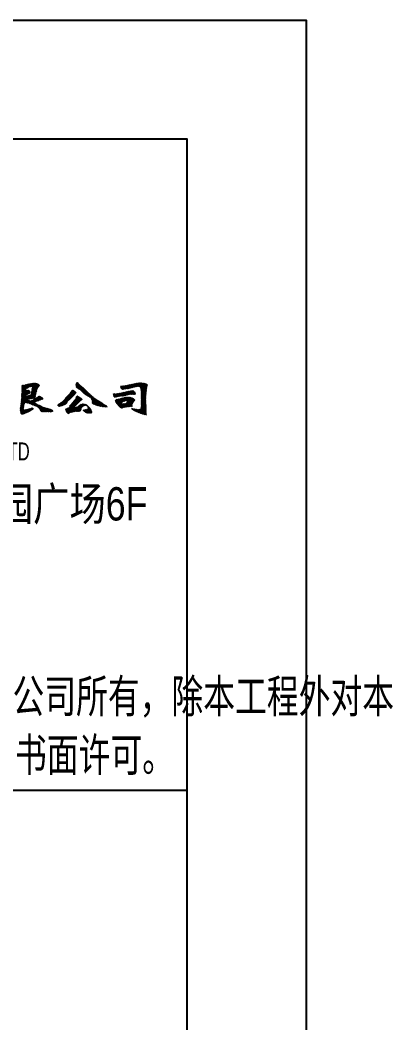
# Model space of a CAD drawing. Extents: x 628064 to 789462, y -248497 to 145317.
# Drawn here: x 739600 to 742735, y -121326 to -112901 of the extents above; entities that cross this region are included whole.
import ezdxf
from ezdxf.enums import TextEntityAlignment as Align

# ---------------------------------------------------------------- set-up
doc = ezdxf.new("R2010")
doc.units = 0
doc.header["$LTSCALE"] = 100
for name, color, linetype in [('DQ', 7, 'Continuous'), ('PUB_TITLE', 4, 'Continuous'), ('tk', 7, 'Continuous'), ('tk图框', 7, 'Continuous')]:
    doc.layers.add(name, color=color, linetype=linetype)
doc.styles.add('hztxt', font='hztxt')
doc.styles.add('hztxt2', font='hztxt2')

# ---------------------------------------------------------------- blocks, each defined once
blk = doc.blocks.new('A$C00BC0004')
at = {"layer": 'DQ', "color": 2}
for p, q in [((-1396.7, -2238.2), (-1263.3, -2104.9)), ((-1396, -2233.1), (-1260.9, -2098)), ((-1389, -2073.4), (-1382.9, -2067.3)), ((-1389, -2136.3), (-1355.1, -2102.3)), ((-1388.9, -2131.6), (-1355.1, -2097.9)), ((-1388.8, -2077.7), (-1378.9, -2067.8)), ((-1388.7, -2127), (-1316.8, -2055.1)), ((-1388.7, -2082), (-1374.9, -2068.3)), ((-1388.6, -2122.4), (-1322.3, -2056.1)), ((-1388.5, -2117.8), (-1327.8, -2057.1)), ((-1388.5, -2086.3), (-1369.9, -2067.8)), ((-1388.4, -2113.2), (-1333.4, -2058.2)), ((-1388.3, -2108.6), (-1339.2, -2059.5)), ((-1388.3, -2090.6), (-1364, -2066.4)), ((-1388.2, -2104), (-1345.1, -2060.9)), ((-1388.2, -2099.5), (-1351.3, -2062.6)), ((-1388.1, -2095), (-1357.7, -2064.6)), ((-1348.5, -2091.3), (-1311.3, -2054.1)), ((-1339.6, -2086.8), (-1305.8, -2053.1)), ((-1330.7, -2082.5), (-1300.3, -2052)), ((-1323, -2079.3), (-1294.6, -2050.8)), ((-1316.7, -2077.5), (-1289.5, -2050.2)), ((-1311.5, -2076.7), (-1284.7, -2049.9)), ((-1310.3, -2142.9), (-1258.1, -2090.7)), ((-1309, -2137), (-1254.3, -2082.4)), ((-1307.8, -2131.4), (-1243, -2066.6)), ((-1307.3, -2077), (-1280.2, -2049.9)), ((-1306.7, -2125.8), (-1242, -2061.1)), ((-1305.7, -2120.4), (-1244.4, -2059)), ((-1304.8, -2114.9), (-1247.5, -2057.7)), ((-1304.5, -2078.6), (-1275.9, -2050.1)), ((-1304, -2109.6), (-1250.8, -2056.4)), ((-1303.2, -2104.3), (-1254.2, -2055.3)), ((-1302.6, -2081.3), (-1272, -2050.6)), ((-1302.5, -2099.2), (-1257.6, -2054.3)), ((-1302, -2094.2), (-1261.1, -2053.2)), ((-1301.8, -2084.9), (-1268.2, -2051.4)), ((-1301.7, -2089.4), (-1264.6, -2052.2)), ((-932.8, -2070.6), (-912.6, -2050.5)), ((-932.7, -2066.1), (-914.4, -2047.8)), ((-932.5, -2074.9), (-910.8, -2053.1)), ((-932.3, -2061.2), (-916.5, -2045.4)), ((-932, -2078.8), (-908.6, -2055.5)), ((-931.1, -2055.5), (-919.5, -2043.9)), ((-931, -2082.4), (-906.4, -2057.7)), ((-929.5, -2085.4), (-904, -2059.9)), ((-927.5, -2087.9), (-901.7, -2062)), ((-927.3, -2047.2), (-925, -2045)), ((-925.3, -2090.1), (-899.3, -2064.1)), ((-922.9, -2092.2), (-896.9, -2066.2)), ((-920.2, -2094.1), (-894.5, -2068.3)), ((-917.5, -2095.8), (-892, -2070.3)), ((-914.6, -2097.4), (-889.5, -2072.3)), ((-911.7, -2099), (-886.9, -2074.2)), ((-908.6, -2100.4), (-884.3, -2076.1)), ((-905.6, -2101.8), (-881.7, -2078)), ((-902.8, -2103.6), (-879.1, -2079.9)), ((-900.2, -2105.5), (-876.6, -2081.9)), ((-897.8, -2107.5), (-874.2, -2083.9)), ((-895.4, -2109.6), (-871.8, -2086)), ((-893.2, -2111.9), (-869.4, -2088.1)), ((-890.9, -2114.1), (-867, -2090.2)), ((-888.7, -2116.4), (-864.6, -2092.3)), ((-886.4, -2118.6), (-862.3, -2094.4)), ((-884.2, -2120.8), (-859.9, -2096.6)), ((-881.9, -2123.1), (-857.6, -2098.8)), ((-879.6, -2125.3), (-855.3, -2100.9)), ((-877.3, -2127.5), (-852.9, -2103.1)), ((-875, -2129.7), (-850.6, -2105.3)), ((-558.3, -2077.8), (-554.9, -2074.5)), ((-558.2, -2082.2), (-550.3, -2074.3)), ((-557.5, -2086), (-546, -2074.5)), ((-556.5, -2089.5), (-541.4, -2074.4)), ((-555.4, -2093), (-536.5, -2074)), ((-554, -2096), (-531.4, -2073.4)), ((-551.9, -2098.4), (-526.1, -2072.6)), ((-549.1, -2100.1), (-520.8, -2071.8)), ((-545.1, -2100.6), (-515.4, -2070.9)), ((-540.1, -2100), (-509.9, -2069.8)), ((-534.7, -2099.1), (-504.3, -2068.7)), ((-529, -2098), (-498.7, -2067.6)), ((-523.6, -2097), (-493, -2066.4)), ((-518.5, -2096.4), (-487.3, -2065.2)), ((-513.5, -2095.9), (-481.5, -2063.9)), ((-508.5, -2095.4), (-475.7, -2062.7)), ((-503.4, -2094.8), (-469.9, -2061.3)), ((-498.2, -2094), (-464.1, -2060)), ((-492.7, -2093.1), (-458.3, -2058.7)), ((-487.2, -2092), (-452.5, -2057.4)), ((-481.4, -2090.8), (-446.8, -2056.1)), ((-475.5, -2089.3), (-441.1, -2054.9)), ((-469.3, -2087.7), (-435.5, -2053.8)), ((-463, -2085.8), (-429.9, -2052.7)), ((-456.5, -2083.8), (-424.4, -2051.7)), ((-450.1, -2081.9), (-419, -2050.8)), ((-444, -2080.3), (-413.7, -2050)), ((-438, -2078.8), (-408.5, -2049.3)), ((-432.3, -2077.6), (-403.4, -2048.7)), ((-427.2, -2076.9), (-398.5, -2048.3)), ((-422.3, -2076.6), (-393.8, -2048.1)), ((-417.7, -2076.4), (-389.4, -2048.1)), ((-413.2, -2076.4), (-385, -2048.2)), ((-408.9, -2076.6), (-380.7, -2048.4)), ((-405, -2077.2), (-376.5, -2048.8)), ((-401.5, -2078.2), (-372.4, -2049.1)), ((-398.5, -2079.7), (-368.4, -2049.6)), ((-395.9, -2081.6), (-364.5, -2050.2)), ((-393.7, -2083.9), (-360.6, -2050.8)), ((-392, -2086.7), (-356.9, -2051.5)), ((-390.7, -2089.8), (-353.2, -2052.3)), ((-389.6, -2093.3), (-349.5, -2053.2)), ((-388.7, -2096.8), (-345.9, -2054)), ((-387.9, -2100.5), (-342.3, -2055)), ((-387.2, -2104.4), (-338.9, -2056)), ((-386.6, -2108.3), (-335.8, -2057.4)), ((-386.1, -2112.2), (-333.6, -2059.7)), ((-385.7, -2116.3), (-333.2, -2063.8)), ((-385.3, -2120.4), (-337, -2072.1)), ((-384.9, -2124.5), (-338.7, -2078.2)), ((-384.6, -2128.7), (-339.7, -2083.8)), ((-384.4, -2132.9), (-340.6, -2089.1)), ((-384.1, -2137.1), (-341.3, -2094.3)), ((-383.9, -2141.4), (-342, -2099.5)), ((-383.7, -2145.7), (-342.6, -2104.6)), ((-1395.4, -2228), (-1319.2, -2151.8)), ((-1394.9, -2222.9), (-1324.8, -2152.9)), ((-1394.3, -2217.9), (-1330.6, -2154.2)), ((-1393.8, -2212.9), (-1336.6, -2155.7)), ((-1393.4, -2208), (-1342.8, -2157.4)), ((-1393, -2203.1), (-1349.2, -2159.3)), ((-1392.6, -2198.2), (-1353.1, -2158.7)), ((-1392.2, -2193.3), (-1353.6, -2154.7)), ((-1391.8, -2188.5), (-1353.3, -2149.9)), ((-1391.5, -2183.6), (-1321.8, -2113.9)), ((-1391.2, -2178.8), (-1323, -2110.7)), ((-1390.8, -2174), (-1325.8, -2108.9)), ((-1390.6, -2169.3), (-1330.1, -2108.8)), ((-1390.3, -2164.5), (-1335.8, -2110)), ((-1390.1, -2159.8), (-1341.8, -2111.5)), ((-1389.9, -2155.1), (-1347.4, -2112.7)), ((-1389.6, -2150.4), (-1352.6, -2113.3)), ((-1389.4, -2145.7), (-1354.8, -2111)), ((-1389.2, -2141), (-1355.1, -2106.8)), ((-1365.8, -2211.8), (-1339.3, -2185.4)), ((-1360.7, -2211.2), (-1337.8, -2188.3)), ((-1356.9, -2211.9), (-1335.1, -2190.1)), ((-1347.7, -2144.3), (-1321.3, -2117.9)), ((-1339.3, -2140.5), (-1321.1, -2122.3)), ((-1339.1, -2185.2), (-1265.5, -2111.5)), ((-1332.3, -2182.8), (-1267.5, -2118)), ((-1331.3, -2136.9), (-1321.5, -2127.1)), ((-1326.5, -2181.5), (-1269.2, -2124.2)), ((-1321.6, -2221.5), (-1287.4, -2187.3)), ((-1320.9, -2180.4), (-1270.8, -2130.3)), ((-1318.4, -2222.8), (-1275.7, -2180.1)), ((-1315.3, -2224.2), (-1262.8, -2171.7)), ((-1315.2, -2179.2), (-1272.2, -2136.2)), ((-1312.4, -2225.8), (-1248.8, -2162.1)), ((-1309.7, -2178.2), (-1273.5, -2142)), ((-1309.5, -2227.3), (-1241.3, -2159.1)), ((-1306.4, -2228.8), (-1236.9, -2159.3)), ((-1304.3, -2177.3), (-1274.6, -2147.6)), ((-1303.2, -2230.1), (-1233.6, -2160.5)), ((-1299.1, -2176.5), (-1275.7, -2153.1)), ((-1294, -2175.9), (-1276.6, -2158.6)), ((-1288.7, -2175.1), (-1277.5, -2163.9)), ((-1282.8, -2173.7), (-1279, -2169.9)), ((-1270.1, -2201.4), (-1230.6, -2162)), ((-1263.7, -2199.5), (-1227.7, -2163.6)), ((-1257.2, -2197.5), (-1225, -2165.3)), ((-1247.7, -2192.5), (-1222.3, -2167.1)), ((-1240.3, -2189.6), (-1219.7, -2169)), ((-1233.5, -2187.3), (-1217.1, -2170.9)), ((-1227, -2185.3), (-1214.7, -2173)), ((-1220.9, -2183.7), (-1212.4, -2175.2)), ((-1215.3, -2182.6), (-1210.5, -2177.7)), ((-1082, -2242.4), (-951.3, -2111.7)), ((-1077.9, -2242.7), (-948.3, -2113.1)), ((-1073, -2242.3), (-945.4, -2114.7)), ((-1067.5, -2241.3), (-942.5, -2116.3)), ((-1061.6, -2239.9), (-939.7, -2118)), ((-1055.2, -2238), (-937.2, -2120)), ((-1048.2, -2235.5), (-935.1, -2122.4)), ((-1040.6, -2232.4), (-933.8, -2125.6)), ((-1022.4, -2178.3), (-954.5, -2110.4)), ((-1017.8, -2281.5), (-902.7, -2166.3)), ((-1016.6, -2284.7), (-899.9, -2168)), ((-1015.3, -2287.9), (-897.2, -2169.8)), ((-1014, -2291.1), (-894.4, -2171.5)), ((-1012.5, -2294.1), (-891.7, -2173.3)), ((-1010.9, -2297), (-889, -2175.1)), ((-1009, -2299.6), (-886.5, -2177)), ((-1006.8, -2301.8), (-884.2, -2179.3)), ((-992, -2188.3), (-943.7, -2140)), ((-985.5, -2244.6), (-905.5, -2164.6)), ((-980.2, -2131.5), (-958, -2109.3)), ((-970.5, -2117.3), (-962.3, -2109.1)), ((-966.7, -2221.3), (-908.2, -2162.8)), ((-953.1, -2203.3), (-910.9, -2161.1)), ((-940.5, -2186.2), (-913.5, -2159.2)), ((-932.8, -2173.9), (-916.3, -2157.4)), ((-930, -2166.6), (-920.3, -2157)), ((-891.3, -2190.8), (-882.8, -2182.3)), ((-872.7, -2131.8), (-848.3, -2107.5)), ((-870.3, -2134), (-846.1, -2109.7)), ((-868, -2136.1), (-843.8, -2111.9)), ((-865.6, -2138.2), (-841.6, -2114.2)), ((-863.2, -2140.3), (-839.4, -2116.5)), ((-860.7, -2142.3), (-837.3, -2118.9)), ((-858.2, -2144.3), (-835.3, -2121.4)), ((-855.7, -2146.3), (-833.3, -2123.8)), ((-853.1, -2148.2), (-831.2, -2126.2)), ((-850.5, -2150.1), (-829, -2128.5)), ((-847.9, -2151.9), (-826.8, -2130.8)), ((-845.2, -2153.7), (-824.6, -2133.1)), ((-842.5, -2155.5), (-822.3, -2135.3)), ((-839.7, -2157.2), (-820.1, -2137.6)), ((-836.9, -2158.9), (-817.8, -2139.7)), ((-834.1, -2160.6), (-815.4, -2141.9)), ((-831.2, -2162.2), (-813.1, -2144.1)), ((-828.3, -2163.8), (-810.7, -2146.2)), ((-825.5, -2165.4), (-808.3, -2148.3)), ((-822.6, -2167), (-805.9, -2150.4)), ((-819.7, -2168.7), (-803.5, -2152.5)), ((-816.9, -2170.3), (-801.1, -2154.5)), ((-814.1, -2172), (-798.7, -2156.6)), ((-811.5, -2173.9), (-796.2, -2158.6)), ((-808.9, -2175.8), (-793.8, -2160.7)), ((-806.7, -2178.1), (-791.3, -2162.7)), ((-804.9, -2180.8), (-788.8, -2164.7)), ((-803.3, -2183.7), (-786.3, -2166.7)), ((-801.9, -2186.8), (-783.8, -2168.7)), ((-800.6, -2189.9), (-781.3, -2170.7)), ((-799.4, -2193.2), (-778.8, -2172.6)), ((-798.3, -2196.6), (-776.3, -2174.6)), ((-797.3, -2200.1), (-773.8, -2176.6)), ((-796.9, -2213.1), (-766, -2182.3)), ((-796.6, -2203.9), (-771.2, -2178.5)), ((-796.6, -2208.4), (-768.6, -2180.4)), ((-796.4, -2217.2), (-763.4, -2184.2)), ((-795.2, -2220.5), (-760.8, -2186.1)), ((-792.9, -2222.7), (-758.2, -2187.9)), ((-789.7, -2223.9), (-755.5, -2189.7)), ((-619.4, -2148), (-611.1, -2139.7)), ((-619.3, -2143.4), (-615.8, -2139.9)), ((-618.7, -2151.8), (-607, -2140)), ((-617.9, -2155.4), (-602.6, -2140.1)), ((-617, -2159), (-597.9, -2139.9)), ((-615.9, -2162.4), (-593, -2139.5)), ((-614.1, -2165.1), (-587.9, -2138.9)), ((-611.1, -2166.6), (-582.7, -2138.2)), ((-606.2, -2166.2), (-577.4, -2137.4)), ((-602.8, -2198.7), (-592.6, -2188.5)), ((-602.3, -2202.7), (-586, -2186.3)), ((-601.1, -2205.9), (-580.1, -2185)), ((-600.5, -2164.9), (-572, -2136.5)), ((-599.6, -2208.9), (-574.4, -2183.8)), ((-598, -2211.8), (-568.5, -2182.3)), ((-596.3, -2214.6), (-562.5, -2180.8)), ((-594.5, -2217.4), (-556.4, -2179.2)), ((-594.3, -2163.2), (-566.5, -2135.5)), ((-592.7, -2220), (-550.3, -2177.6)), ((-590.9, -2222.7), (-544.2, -2176)), ((-589, -2225.3), (-538, -2174.3)), ((-588.2, -2161.6), (-561, -2134.4)), ((-587, -2227.8), (-531.9, -2172.7)), ((-585, -2230.3), (-525.7, -2171)), ((-583, -2232.8), (-519.5, -2169.3)), ((-582.4, -2160.3), (-555.3, -2133.3)), ((-581, -2235.2), (-513.6, -2167.9)), ((-578.9, -2237.7), (-508.4, -2167.2)), ((-576.8, -2159.2), (-549.6, -2132)), ((-571.3, -2158.3), (-543.9, -2130.8)), ((-566, -2157.4), (-538.1, -2129.5)), ((-560.8, -2156.7), (-532.2, -2128.1)), ((-555.9, -2156.2), (-526.3, -2126.7)), ((-551, -2155.9), (-520.4, -2125.2)), ((-546.4, -2155.8), (-514.4, -2123.8)), ((-542.8, -2255.5), (-460.7, -2173.4)), ((-541.8, -2155.6), (-508.5, -2122.4)), ((-539.6, -2202.8), (-503.6, -2166.8)), ((-536.8, -2155.1), (-502.7, -2121)), ((-535.8, -2252.9), (-457.5, -2174.6)), ((-532.7, -2200.5), (-498.9, -2166.7)), ((-531.4, -2154.2), (-496.9, -2119.7)), ((-529.7, -2251.3), (-454.3, -2175.9)), ((-526.3, -2198.5), (-494.5, -2166.7)), ((-525.7, -2153), (-491.2, -2118.5)), ((-523.9, -2250), (-451.1, -2177.2)), ((-520.5, -2197.2), (-490.2, -2166.9)), ((-519.6, -2151.4), (-485.6, -2117.4)), ((-518.4, -2249), (-448, -2178.6)), ((-515.3, -2196.5), (-486.1, -2167.3)), ((-513.3, -2149.6), (-480, -2116.3)), ((-513, -2248.1), (-445, -2180.1)), ((-510.8, -2196.5), (-482.1, -2167.8)), ((-507.6, -2247.2), (-442.4, -2181.9)), ((-507, -2147.8), (-474.5, -2115.3)), ((-507, -2197.2), (-478.3, -2168.4)), ((-505.2, -2213.4), (-464.1, -2172.2)), ((-504.1, -2198.8), (-474.6, -2169.2)), ((-502.4, -2246.4), (-440.7, -2184.8)), ((-502.2, -2201.4), (-471, -2170.2)), ((-502.1, -2205.8), (-467.5, -2171.2)), ((-501, -2146.3), (-469.2, -2114.5)), ((-497.3, -2245.8), (-440.6, -2189.1)), ((-495.3, -2145), (-464, -2113.8)), ((-489.8, -2144), (-459, -2113.3)), ((-484.5, -2143.2), (-454.2, -2113)), ((-479.4, -2142.6), (-450.1, -2113.3)), ((-474.4, -2142.2), (-446.9, -2114.6)), ((-469.6, -2141.8), (-444.3, -2116.5)), ((-465, -2141.7), (-442.1, -2118.9)), ((-460.4, -2141.6), (-440.3, -2121.5)), ((-456.1, -2141.8), (-438.7, -2124.4)), ((-451.9, -2142.1), (-437.3, -2127.5)), ((-447.8, -2142.5), (-436, -2130.6)), ((-443.3, -2142.5), (-434.8, -2133.9)), ((-437.6, -2141.2), (-434.9, -2138.5)), ((-383.7, -2222), (-347.8, -2186.2)), ((-383.6, -2217.5), (-347.9, -2181.7)), ((-383.5, -2150), (-343.1, -2109.6)), ((-383.5, -2208.4), (-347.7, -2172.6)), ((-383.5, -2212.9), (-347.8, -2177.2)), ((-383.4, -2154.4), (-343.7, -2114.7)), ((-383.4, -2199.3), (-347.4, -2163.3)), ((-383.4, -2203.8), (-347.6, -2168)), ((-383.3, -2158.8), (-344.2, -2119.6)), ((-383.3, -2185.7), (-346.6, -2149)), ((-383.3, -2190.2), (-346.9, -2153.8)), ((-383.3, -2194.8), (-347.2, -2158.6)), ((-383.2, -2163.2), (-344.6, -2124.6)), ((-383.2, -2167.7), (-345.1, -2129.6)), ((-383.2, -2172.2), (-345.5, -2134.5)), ((-383.2, -2176.7), (-345.9, -2139.4)), ((-383.2, -2181.2), (-346.3, -2144.2)), ((-1401.7, -2274.7), (-1374.7, -2247.7)), ((-1401.6, -2270.1), (-1373.8, -2242.3)), ((-1401.4, -2278.8), (-1375.3, -2252.8)), ((-1401.1, -2265.1), (-1372.6, -2236.6)), ((-1400.6, -2282.6), (-1375.4, -2257.4)), ((-1400.3, -2259.8), (-1371.3, -2230.8)), ((-1399.6, -2286), (-1375.3, -2261.7)), ((-1399.4, -2254.5), (-1370.1, -2225.1)), ((-1398.9, -2289.8), (-1374.8, -2265.7)), ((-1398.5, -2249), (-1368.6, -2219.2)), ((-1398.3, -2293.7), (-1374, -2269.5)), ((-1397.8, -2297.7), (-1372.6, -2272.5)), ((-1397.5, -2243.6), (-1366.1, -2212.1)), ((-1397.4, -2301.8), (-1369.9, -2274.3)), ((-1396.7, -2305.6), (-1365.6, -2274.5)), ((-1394.9, -2308.2), (-1360.4, -2273.8)), ((-1391.5, -2309.4), (-1354.9, -2272.8)), ((-1386.5, -2308.8), (-1349.4, -2271.7)), ((-1380.5, -2307.4), (-1343.7, -2270.6)), ((-1374.1, -2305.5), (-1337.8, -2269.2)), ((-1367.5, -2303.3), (-1331.8, -2267.7)), ((-1360.5, -2300.9), (-1325.7, -2266)), ((-1353.2, -2212.7), (-1332.3, -2191.9)), ((-1353.1, -2297.9), (-1319.4, -2264.3)), ((-1349.6, -2213.6), (-1329.5, -2193.5)), ((-1346, -2214.5), (-1326.6, -2195.1)), ((-1345.1, -2294.4), (-1313.1, -2262.4)), ((-1342.4, -2215.4), (-1323.7, -2196.6)), ((-1338.9, -2216.3), (-1320.5, -2198)), ((-1336.4, -2290.2), (-1306.5, -2260.3)), ((-1335.3, -2217.3), (-1317, -2199)), ((-1331.8, -2218.3), (-1312.5, -2198.9)), ((-1328.4, -2219.3), (-1305.9, -2196.8)), ((-1326.6, -2284.9), (-1300.1, -2258.4)), ((-1324.9, -2220.4), (-1297.4, -2192.9)), ((-1315.5, -2278.2), (-1295.5, -2258.2)), ((-1303.3, -2270.6), (-1293.6, -2260.8)), ((-1300.1, -2231.4), (-1282.2, -2213.5)), ((-1296.8, -2232.6), (-1279.5, -2215.3)), ((-1293.6, -2233.9), (-1276.4, -2216.8)), ((-1290.3, -2235.1), (-1273.6, -2218.4)), ((-1287, -2236.3), (-1270.8, -2220.1)), ((-1283.7, -2237.5), (-1268, -2221.8)), ((-1280.3, -2238.6), (-1265.2, -2223.5)), ((-1277, -2239.8), (-1262.3, -2225.1)), ((-1273.8, -2241.1), (-1259.3, -2226.6)), ((-1270.7, -2242.5), (-1256.4, -2228.1)), ((-1267.7, -2244), (-1253.4, -2229.6)), ((-1264.8, -2245.6), (-1250.3, -2231.1)), ((-1262, -2247.3), (-1247.2, -2232.5)), ((-1259.3, -2249), (-1244.1, -2233.9)), ((-1256.7, -2250.9), (-1241, -2235.2)), ((-1254.2, -2252.9), (-1237.8, -2236.5)), ((-1251.8, -2255), (-1234.7, -2237.9)), ((-1249.4, -2257.1), (-1231.5, -2239.2)), ((-1247.2, -2259.3), (-1228.4, -2240.5)), ((-1245, -2261.6), (-1225.3, -2241.9)), ((-1242.9, -2264.1), (-1222.2, -2243.3)), ((-1240.9, -2266.6), (-1219.1, -2244.8)), ((-1239, -2269.2), (-1216.1, -2246.3)), ((-1237.3, -2271.9), (-1213.2, -2247.8)), ((-1235.6, -2274.7), (-1210.3, -2249.5)), ((-1234.1, -2277.7), (-1207.3, -2250.9)), ((-1232.8, -2280.9), (-1204.1, -2252.2)), ((-1231.4, -2284), (-1200.9, -2253.4)), ((-1229.4, -2286.5), (-1197.5, -2254.6)), ((-1226.6, -2288.2), (-1194, -2255.6)), ((-1222.7, -2288.8), (-1190.5, -2256.6)), ((-1218.1, -2288.7), (-1187, -2257.5)), ((-1213.6, -2288.6), (-1183.4, -2258.4)), ((-1209, -2288.5), (-1179.8, -2259.4)), ((-1204.4, -2288.4), (-1176.3, -2260.3)), ((-1199.8, -2288.3), (-1172.8, -2261.3)), ((-1195.2, -2288.2), (-1169.3, -2262.2)), ((-1190.6, -2288.1), (-1165.8, -2263.2)), ((-1186.1, -2288.1), (-1162.3, -2264.3)), ((-1181.7, -2288.2), (-1158.8, -2265.3)), ((-1177.4, -2288.3), (-1155.4, -2266.4)), ((-1173.2, -2288.6), (-1152, -2267.4)), ((-1169.1, -2289.1), (-1148.6, -2268.5)), ((-1165, -2289.4), (-1145.3, -2269.7)), ((-1160.8, -2289.7), (-1141.9, -2270.9)), ((-1156.4, -2289.8), (-1138.6, -2272)), ((-1152, -2289.8), (-1135.4, -2273.3)), ((-1147, -2289.4), (-1132.2, -2274.6)), ((-1086.4, -2237.7), (-1070, -2221.4)), ((-1085, -2240.8), (-1054.4, -2210.3)), ((-1032.1, -2228.4), (-1008.5, -2204.8)), ((-1022.5, -2223.2), (-1009.5, -2210.2)), ((-1021, -2271.2), (-1014.4, -2264.6)), ((-1020.2, -2274.8), (-1008.9, -2263.5)), ((-1019, -2278.2), (-998.3, -2257.4)), ((-1003.9, -2303.5), (-951.3, -2250.8)), ((-999.8, -2303.8), (-948.6, -2252.6)), ((-991.7, -2300.2), (-944.3, -2252.8)), ((-982, -2295), (-939.5, -2252.5)), ((-975.2, -2292.7), (-934.4, -2251.9)), ((-969.1, -2291.1), (-928.7, -2250.7)), ((-963.3, -2289.8), (-921.7, -2248.2)), ((-957.6, -2288.6), (-908.5, -2239.5)), ((-952.1, -2287.6), (-896.5, -2232)), ((-946.7, -2286.7), (-887.7, -2227.6)), ((-941.6, -2286), (-881, -2225.4)), ((-936.7, -2285.6), (-875.7, -2224.7)), ((-932.1, -2285.5), (-871.3, -2224.7)), ((-927.6, -2285.5), (-867.2, -2225.1)), ((-923.2, -2285.6), (-863.3, -2225.7)), ((-918.9, -2285.8), (-887.5, -2254.3)), ((-914.6, -2286), (-891.8, -2263.2)), ((-909.8, -2285.7), (-893.3, -2269.2)), ((-874.3, -2241.2), (-859.5, -2226.4)), ((-869.6, -2285.9), (-857.6, -2273.9)), ((-867.1, -2287.9), (-852, -2272.8)), ((-865.5, -2236.9), (-855.8, -2227.2)), ((-864.4, -2289.6), (-846, -2271.2)), ((-861.5, -2291.3), (-838.4, -2268.2)), ((-860, -2235.9), (-852.2, -2228.1)), ((-858.6, -2292.8), (-819.2, -2253.5)), ((-855.6, -2236), (-848.7, -2229.1)), ((-855.6, -2294.3), (-817.2, -2256)), ((-852.4, -2295.6), (-815.3, -2258.5)), ((-851.8, -2236.6), (-845.4, -2230.3)), ((-849, -2296.7), (-813.4, -2261.1)), ((-848.4, -2237.7), (-842.3, -2231.6)), ((-845.5, -2297.7), (-811.5, -2263.7)), ((-845.3, -2239.1), (-839.4, -2233.2)), ((-842.5, -2240.8), (-836.8, -2235.1)), ((-841.8, -2298.5), (-809.8, -2266.5)), ((-839.9, -2242.7), (-834.4, -2237.2)), ((-838, -2299.2), (-808.2, -2269.3)), ((-837.7, -2245), (-832.1, -2239.4)), ((-835.7, -2247.5), (-829.9, -2241.7)), ((-834.1, -2250.4), (-827.7, -2244)), ((-834, -2299.7), (-806.6, -2272.3)), ((-833, -2253.7), (-825.5, -2246.3)), ((-832.8, -2262.5), (-821.3, -2251.1)), ((-832.3, -2257.6), (-823.4, -2248.7)), ((-786.5, -2225.2), (-752.8, -2191.5)), ((-783.3, -2226.5), (-750, -2193.2)), ((-780.2, -2227.9), (-747.2, -2194.9)), ((-777.1, -2229.3), (-744.4, -2196.6)), ((-773.9, -2230.6), (-741.4, -2198.1)), ((-770.7, -2231.9), (-738.5, -2199.7)), ((-767.4, -2233), (-735.6, -2201.2)), ((-764, -2234.2), (-732.7, -2202.8)), ((-760.6, -2235.2), (-729.8, -2204.4)), ((-757.1, -2236.3), (-726.9, -2206)), ((-753.6, -2237.3), (-724.1, -2207.7)), ((-750.1, -2238.2), (-721.2, -2209.4)), ((-746.5, -2239.1), (-718.4, -2211.1)), ((-742.9, -2240), (-715.7, -2212.8)), ((-739.3, -2240.9), (-713, -2214.6)), ((-735.7, -2241.7), (-710.3, -2216.4)), ((-732, -2242.5), (-707.6, -2218.2)), ((-728.2, -2243.3), (-705.1, -2220.1)), ((-724.5, -2244), (-702.5, -2222.1)), ((-720.7, -2244.7), (-700.1, -2224.1)), ((-716.9, -2245.4), (-697.8, -2226.3)), ((-713, -2246), (-695.4, -2228.5)), ((-709, -2246.5), (-692.8, -2230.3)), ((-705, -2247), (-690, -2232)), ((-700.9, -2247.4), (-687.1, -2233.5)), ((-696.6, -2247.6), (-684.1, -2235)), ((-692.3, -2247.8), (-681, -2236.5)), ((-687.8, -2247.7), (-678, -2238)), ((-683, -2247.4), (-675.4, -2239.8)), ((-677.3, -2246.3), (-673.7, -2242.6)), ((-576.8, -2240), (-549.9, -2213.1)), ((-574.6, -2242.3), (-549.3, -2217.1)), ((-572.4, -2244.6), (-548, -2220.2)), ((-570.1, -2246.8), (-545.5, -2222.2)), ((-567.8, -2249), (-541.8, -2223)), ((-565.4, -2251.1), (-537.5, -2223.2)), ((-562.9, -2253), (-532.7, -2222.8)), ((-560.2, -2254.8), (-527.6, -2222.2)), ((-557.2, -2256.3), (-522.3, -2221.4)), ((-553.8, -2257.4), (-516.6, -2220.3)), ((-549.2, -2257.3), (-508.9, -2217)), ((-492.3, -2245.4), (-450.7, -2203.7)), ((-487.5, -2245.1), (-456.9, -2214.4)), ((-482.9, -2244.9), (-461.5, -2223.5)), ((-478.2, -2244.7), (-462.3, -2228.9)), ((-473.3, -2244.3), (-462.8, -2233.8)), ((-467.7, -2243.2), (-463.9, -2239.4)), ((-464.9, -2267.4), (-460.8, -2263.2)), ((-463.1, -2270.1), (-456.5, -2263.5)), ((-460.8, -2272.2), (-452.8, -2264.2)), ((-458.2, -2274.1), (-449.1, -2265)), ((-455.5, -2275.8), (-445.3, -2265.7)), ((-452.6, -2277.4), (-441.5, -2266.4)), ((-449.5, -2278.9), (-437.7, -2267.1)), ((-446.5, -2280.4), (-433.9, -2267.7)), ((-443.4, -2281.8), (-430, -2268.4)), ((-440.3, -2283.1), (-426.1, -2269)), ((-437.2, -2284.5), (-422.2, -2269.5)), ((-434, -2285.8), (-418.2, -2270)), ((-430.8, -2287.1), (-414.1, -2270.4)), ((-427.6, -2288.4), (-409.8, -2270.7)), ((-424.4, -2289.7), (-405.4, -2270.7)), ((-421.2, -2291), (-400.7, -2270.5)), ((-418, -2292.3), (-395.5, -2269.8)), ((-414.8, -2293.6), (-346.4, -2225.2)), ((-411.6, -2294.9), (-346.3, -2229.6)), ((-408.4, -2296.1), (-346.2, -2234)), ((-405.1, -2297.3), (-346.2, -2238.4)), ((-401.8, -2298.6), (-346.1, -2242.8)), ((-398.6, -2299.8), (-346.1, -2247.3)), ((-395.3, -2301), (-346.1, -2251.8)), ((-391.9, -2302.1), (-346.1, -2256.2)), ((-388.6, -2303.3), (-346, -2260.7)), ((-385.8, -2260.1), (-346.6, -2220.8)), ((-385.2, -2304.4), (-346, -2265.2)), ((-384.8, -2254.6), (-346.7, -2216.5)), ((-384.5, -2249.8), (-346.9, -2212.2)), ((-384.2, -2245), (-347, -2207.8)), ((-384, -2240.4), (-347.2, -2203.5)), ((-383.9, -2235.7), (-347.3, -2199.2)), ((-383.8, -2231.2), (-347.5, -2194.8)), ((-383.7, -2226.6), (-347.6, -2190.5)), ((-381.8, -2305.5), (-345.9, -2269.6)), ((-378.4, -2306.6), (-345.8, -2273.9)), ((-1141.2, -2288.1), (-1129.3, -2276.2)), ((-1134, -2285.4), (-1127.2, -2278.6)), ((-903.2, -2283.5), (-896, -2276.3)), ((-872.2, -2279.5), (-868.6, -2275.9)), ((-871.7, -2283.5), (-862.9, -2274.7)), ((-829.9, -2300), (-805.2, -2275.4)), ((-825.6, -2300.3), (-804, -2278.6)), ((-821.2, -2300.4), (-802.9, -2282)), ((-816.7, -2300.3), (-802.2, -2285.8)), ((-812, -2300.1), (-801.9, -2290)), ((-806.9, -2299.5), (-802.5, -2295.1)), ((-374.9, -2307.5), (-345.6, -2278.2)), ((-371.4, -2308.6), (-345.3, -2282.4)), ((-368, -2309.6), (-344.9, -2286.6)), ((-364.6, -2310.7), (-344.5, -2290.6)), ((-361.2, -2311.8), (-344.2, -2294.8)), ((-357.9, -2313), (-343.9, -2299)), ((-354.7, -2314.3), (-343.8, -2303.4)), ((-351.4, -2315.4), (-344.3, -2308.3))]:
    blk.add_line(p, q, dxfattribs=at)
at = {"layer": 'tk图框', "color": 2, "width": 0.7}
for s, height, style, p in [('KING YEA  (CHINA FUZHOU ) ENGINEERING DESIGN CONSULTANTS ,LTD', 150, 'hztxt', (-6285.8, -2698.7)), ('本图版权属福州精业建筑工程设计咨询有限公司所有，除本工程外对本', 280, 'hztxt2', (-6548.7, -4819.7)), ('图的任何其它用途和复制，必须获得本院的书面许可。', 280, 'hztxt2', (-6527.3, -5311.9))]:
    blk.add_text(s, height=height, dxfattribs=dict(at, style=style)).set_placement(p)
at = {"layer": 'tk图框', "color": 2, "style": 'hztxt2', "width": 0.8}
blk.add_text('地址：福州市五一北路171号新都会花园广场6F', height=280, dxfattribs=at).set_placement((-3509.7, -3059.2), align=Align.MIDDLE)

msp = doc.modelspace()

# ---------------------------------------------------------------- linework, layer by layer
at = {"layer": 'PUB_TITLE'}
msp.add_line((734005.8, -119369.4), (741005.8, -119369.4), dxfattribs=at)
at = {"layer": 'tk', "color": 5}
msp.add_lwpolyline([(657905.8, -172301.2), (657905.8, -112901.2), (742005.8, -112901.2), (742005.8, -172301.2)], close=True, dxfattribs=at)
at = {"layer": 'tk'}
msp.add_lwpolyline([(660405.8, -171301.2), (741005.8, -171301.2), (741005.8, -113901.2), (660405.8, -113901.2)], close=True, dxfattribs=at)

# ---------------------------------------------------------------- block references
at = {"layer": 'tk图框'}
msp.add_blockref('A$C00BC0004', (741005.8, -113901.2), dxfattribs=at)

doc.saveas('drawing.dxf')
